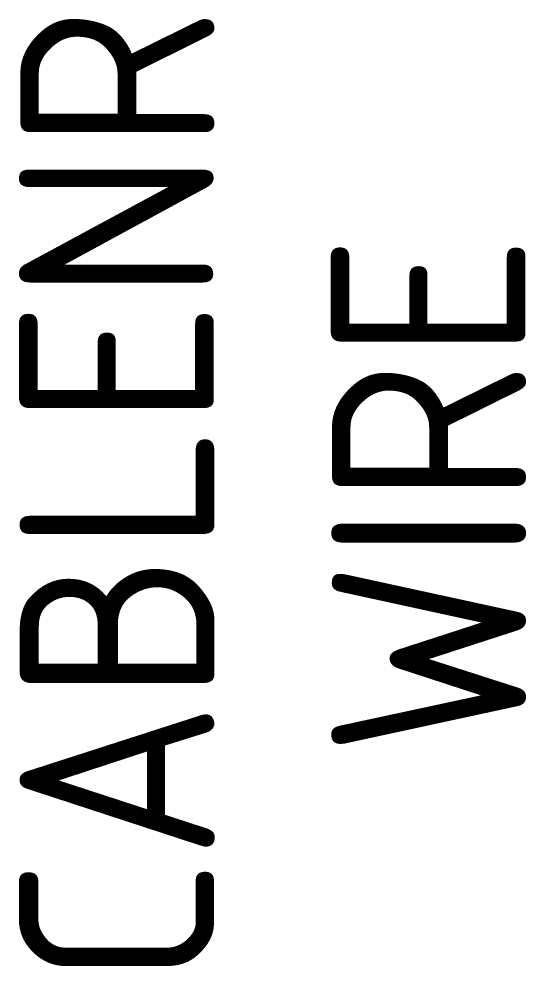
# Model space of a CAD drawing. Extents: x -6.5 to 0, y -4 to 8.1.
import ezdxf
from ezdxf.enums import TextEntityAlignment as Align

# ---------------------------------------------------------------- set-up
doc = ezdxf.new("R2010")
doc.units = 0
doc.header["$LTSCALE"] = 0.2
doc.layers.get('0').update_dxf_attribs({"linetype": 'CONTINUOUS'})
doc.styles.get("Standard").update_dxf_attribs({"font": 'ISO'})

msp = doc.modelspace()

# ---------------------------------------------------------------- texts
at = {"color": 0, "linetype": 'CONTINUOUS'}
for tag, p in [('CABLENR', (-4, 2)), ('WIRE', (0, 2))]:
    msp.add_attdef(tag, text='   ', height=2.5, rotation=90, dxfattribs=at).set_placement(p, align=Align.CENTER)

doc.saveas('drawing.dxf')
